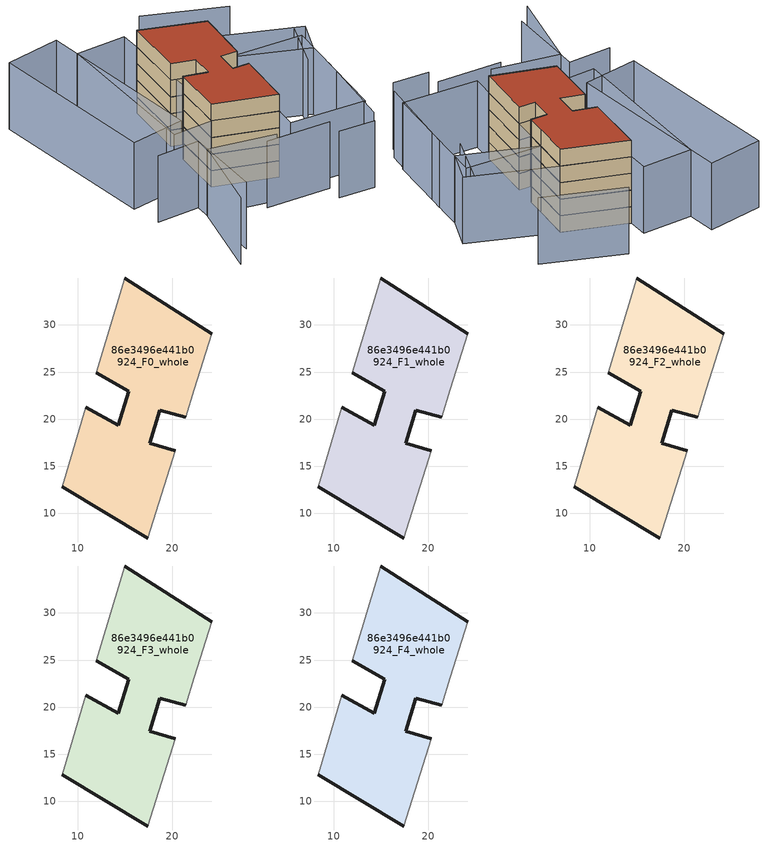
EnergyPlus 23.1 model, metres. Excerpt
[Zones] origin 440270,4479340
86e3496e441b0924_F0_whole
 floor ground (EU_floor_Construction): 17.42,7.37 20.34,16.62 17.66,17.42 18.72,20.96 21.46,20.17 22.38,23.18 24.24,29.08 14.98,34.99 11.97,24.93 15.42,22.98 14.32,19.33 10.83,21.25 8.32,12.83 z0
 wall outside (EU_wall_Construction): 14.98,34.99 24.24,29.08 / 21.46,20.17 18.72,20.96 17.66,17.42 20.34,16.62 / 17.42,7.37 8.32,12.83 / 10.83,21.25 14.32,19.33 15.42,22.98 11.97,24.93 z0:3
 wall adiabatic (EU_wall_Construction): 24.24,29.08 22.38,23.18 21.46,20.17 / 20.34,16.62 17.42,7.37 / 8.32,12.83 10.83,21.25 / 11.97,24.93 14.98,34.99 z0:3
86e3496e441b0924_F1_whole
 floor to 86e3496e441b0924_F0_whole (EU_floor_Construction): 17.42,7.37 20.34,16.62 17.66,17.42 18.71,20.96 21.45,20.17 22.38,23.18 24.24,29.08 14.98,34.99 11.97,24.93 15.42,22.98 14.31,19.33 10.83,21.25 8.32,12.83 z3
 wall outside (EU_wall_Construction): 14.98,34.99 24.24,29.08 / 21.46,20.17 18.72,20.96 17.66,17.42 20.34,16.62 / 17.42,7.37 8.32,12.83 / 10.83,21.25 14.32,19.33 15.42,22.98 11.97,24.93 z3:6
 wall adiabatic (EU_wall_Construction): 24.24,29.08 22.38,23.18 21.46,20.17 / 20.34,16.62 17.42,7.37 / 8.32,12.83 10.83,21.25 / 11.97,24.93 14.98,34.99 z3:6
86e3496e441b0924_F2_whole
 floor to 86e3496e441b0924_F1_whole (EU_floor_Construction): 17.42,7.37 20.34,16.62 17.66,17.42 18.71,20.96 21.45,20.17 22.38,23.18 24.24,29.08 14.98,34.99 11.97,24.93 15.42,22.98 14.31,19.33 10.83,21.25 8.32,12.83 z6
 wall outside (EU_wall_Construction): 14.98,34.99 24.24,29.08 / 21.46,20.17 18.72,20.96 17.66,17.42 20.34,16.62 / 17.42,7.37 8.32,12.83 / 10.83,21.25 14.32,19.33 15.42,22.98 11.97,24.93 z6:9
 wall adiabatic (EU_wall_Construction): 24.24,29.08 22.38,23.18 21.46,20.17 / 20.34,16.62 17.42,7.37 / 8.32,12.83 10.83,21.25 / 11.97,24.93 14.98,34.99 z6:9
86e3496e441b0924_F3_whole
 floor to 86e3496e441b0924_F2_whole (EU_floor_Construction): 17.42,7.37 20.34,16.62 17.66,17.42 18.71,20.96 21.45,20.17 22.38,23.18 24.24,29.08 14.98,34.99 11.97,24.93 15.42,22.98 14.31,19.33 10.83,21.25 8.32,12.83 z9
 wall outside (EU_wall_Construction): 14.98,34.99 24.24,29.08 / 21.46,20.17 18.72,20.96 17.66,17.42 20.34,16.62 / 17.42,7.37 8.32,12.83 / 10.83,21.25 14.32,19.33 15.42,22.98 11.97,24.93 z9:12
 wall adiabatic (EU_wall_Construction): 24.24,29.08 22.38,23.18 21.46,20.17 / 20.34,16.62 17.42,7.37 / 8.32,12.83 10.83,21.25 / 11.97,24.93 14.98,34.99 z9:12
86e3496e441b0924_F4_whole
 floor to 86e3496e441b0924_F3_whole (EU_floor_Construction): 17.42,7.37 20.34,16.62 17.66,17.42 18.71,20.96 21.45,20.17 22.38,23.18 24.24,29.08 14.98,34.99 11.97,24.93 15.42,22.98 14.31,19.33 10.83,21.25 8.32,12.83 z12
 wall outside (EU_wall_Construction): 14.98,34.99 24.24,29.08 / 21.46,20.17 18.72,20.96 17.66,17.42 20.34,16.62 / 17.42,7.37 8.32,12.83 / 10.83,21.25 14.32,19.33 15.42,22.98 11.97,24.93 z12:15
 wall adiabatic (EU_wall_Construction): 24.24,29.08 22.38,23.18 21.46,20.17 / 20.34,16.62 17.42,7.37 / 8.32,12.83 10.83,21.25 / 11.97,24.93 14.98,34.99 z12:15
 roof outside (EU_roof_Construction): 24.24,29.08 22.38,23.18 21.46,20.17 18.72,20.96 17.66,17.42 20.34,16.62 17.42,7.37 8.32,12.83 10.83,21.25 14.32,19.33 15.42,22.98 11.97,24.93 14.98,34.99 z15
shading: 19.77,-2.93 25.56,-4.72 / 27.15,-3.01 31.99,11.19 / 10.23,2.97 20.61,-0.06 / -3.53,-4.9 2.43,7.91 / 2.43,7.91 12.59,3.18 / -4.05,11.95 2.99,10.33 / 2.99,10.33 0.02,-2.62 / 30.35,14.06 35.22,21.71 / 32.69,32.7 21.21,40.49 / 1.8,14.23 7.33,40.01 / 7.33,40.01 15.68,38.22 / 15.68,38.22 10.14,12.43 / 10.14,12.43 1.8,14.23 / -4.06,16.95 -1.51,45.67 / -1.51,45.67 7.76,44.85 / 7.76,44.85 5.21,16.13 / 5.21,16.13 -4.06,16.95 / 34.5,19.36 28.43,0.07 / 28.43,0.07 16.3,3.9 / 16.3,3.9 22.38,23.18 / 22.38,23.18 34.5,19.36 / 24.25,29.08 36.7,20.72 / 36.7,20.72 33.37,15.75 / 33.37,15.75 20.91,24.11 / 20.91,24.11 24.25,29.08 z0:12
[Building]
EU S2 Campaign: North Axis=0; Terrain=City; Solar Distribution=FullExterior
[Site:Location]
Madrid: Latitude=40.5; Longitude=-3.5; Time Zone=1; Elevation=609
[SizingPeriod:WeatherFileDays]
AnnualSizingPeriod: Begin Month=1; Begin Day of Month=1; End Month=12; End Day of Month=31; Day of Week for Start Day=Monday; Use Weather File Daylight Saving Period=No; Use Weather File Rain and Snow Indicators=No
[MATERIAL]
EU_InternalMass_Material: Roughness=MediumRough; Thickness=0.1; Conductivity=1; Density=1800; Specific Heat=900; Thermal Absorptance=0.9; Solar Absorptance=0.7; Visible Absorptance=0.7
[MATERIAL:NOMASS] Roughness=MediumRough; Thermal Absorptance=0.9; Solar Absorptance=0.7; Visible Absorptance=0.7
Name | Thermal Resistance
EU_wall_NoMass | 1.60022
EU_roof_NoMass | 1.57597
EU_floor_NoMass | 0.470652
[CONSTRUCTION]
EU_wall_Construction: EU_wall_NoMass
EU_roof_Construction: EU_roof_NoMass
EU_floor_Construction: EU_floor_NoMass
EU_InternalMass_Construction: EU_InternalMass_Material
[ZONE] Type=1; Multiplier=1; Ceiling Height=autocalculate; Floor Area=autocalculate; Part of Total Floor Area=Yes
Name | Volume
86e3496e441b0924_F0_whole | 643.341
86e3496e441b0924_F1_whole; 86e3496e441b0924_F2_whole; 86e3496e441b0924_F3_whole; 86e3496e441b0924_F4_whole | 643.34
[INTERNALMASS] Construction=EU_InternalMass_Construction; Surface Area=214.447
Name | Zone or ZoneList
86e3496e441b0924_F0_whole_EU_InternalMass | 86e3496e441b0924_F0_whole
86e3496e441b0924_F1_whole_EU_InternalMass | 86e3496e441b0924_F1_whole
86e3496e441b0924_F2_whole_EU_InternalMass | 86e3496e441b0924_F2_whole
86e3496e441b0924_F3_whole_EU_InternalMass | 86e3496e441b0924_F3_whole
86e3496e441b0924_F4_whole_EU_InternalMass | 86e3496e441b0924_F4_whole
[OTHEREQUIPMENT] Fuel Type=Electricity; Design Level Calculation Method=Watts/Area; Power per Zone Floor Area=1; Fraction Latent=0; Fraction Radiant=0; Fraction Lost=0; Carbon Dioxide Generation Rate=0; EndUse Subcategory=EU_Step8_InternalGains
Name | Zone or ZoneList or Space or SpaceList | Schedule
EU_Step8_InternalGain_86e3496e441b0924_F0_whole_f000 | 86e3496e441b0924_F0_whole | EU_Step8_GainSchedule_86e3496e441b0924_F0_whole_f000
EU_Step8_InternalGain_86e3496e441b0924_F1_whole_f000 | 86e3496e441b0924_F1_whole | EU_Step8_GainSchedule_86e3496e441b0924_F1_whole_f000
EU_Step8_InternalGain_86e3496e441b0924_F2_whole_f000 | 86e3496e441b0924_F2_whole | EU_Step8_GainSchedule_86e3496e441b0924_F2_whole_f000
EU_Step8_InternalGain_86e3496e441b0924_F3_whole_f000 | 86e3496e441b0924_F3_whole | EU_Step8_GainSchedule_86e3496e441b0924_F3_whole_f000
EU_Step8_InternalGain_86e3496e441b0924_F4_whole_f000 | 86e3496e441b0924_F4_whole | EU_Step8_GainSchedule_86e3496e441b0924_F4_whole_f000
[ZONEVENTILATION:DESIGNFLOWRATE] Schedule=EU_AlwaysOn; Design Flow Rate Calculation Method=AirChanges/Hour; Air Changes per Hour=0.480704; Ventilation Type=Natural; Fan Pressure Rise=0; Fan Total Efficiency=1; Constant Term Coefficient=1; Temperature Term Coefficient=0; Velocity Term Coefficient=0; Velocity Squared Term Coefficient=0; Minimum Indoor Temperature=-100; Maximum Indoor Temperature=100; Delta Temperature=-100; Minimum Outdoor Temperature=-100; Maximum Outdoor Temperature=100; Maximum Wind Speed=40
Name | Zone or ZoneList or Space or SpaceList
EU_ConstantAir_86e3496e441b0924_F0_whole | 86e3496e441b0924_F0_whole
EU_ConstantAir_86e3496e441b0924_F1_whole | 86e3496e441b0924_F1_whole
EU_ConstantAir_86e3496e441b0924_F2_whole | 86e3496e441b0924_F2_whole
EU_ConstantAir_86e3496e441b0924_F3_whole | 86e3496e441b0924_F3_whole
EU_ConstantAir_86e3496e441b0924_F4_whole | 86e3496e441b0924_F4_whole
[HVACTEMPLATE:THERMOSTAT] Constant Heating Setpoint=20; Constant Cooling Setpoint=50
EU_HeatOnly_86e3496e441b0924_F0_whole; EU_HeatOnly_86e3496e441b0924_F1_whole; EU_HeatOnly_86e3496e441b0924_F2_whole; EU_HeatOnly_86e3496e441b0924_F3_whole; EU_HeatOnly_86e3496e441b0924_F4_whole
[HVACTEMPLATE:ZONE:IDEALLOADSAIRSYSTEM] System Availability Schedule=EU_AlwaysOn; Maximum Heating Supply Air Temperature=50; Minimum Cooling Supply Air Temperature=13; Maximum Heating Supply Air Humidity Ratio=0.0156; Minimum Cooling Supply Air Humidity Ratio=0.0077; Heating Limit=NoLimit; Cooling Limit=NoLimit; Heating Availability Schedule=EU_AlwaysOn; Cooling Availability Schedule=EU_CoolingOff; Dehumidification Control Type=ConstantSensibleHeatRatio; Cooling Sensible Heat Ratio=0.7; Dehumidification Setpoint=60; Humidification Control Type=None; Humidification Setpoint=30; Outdoor Air Method=None; Outdoor Air Flow Rate per Person=0.00944; Outdoor Air Flow Rate per Zone Floor Area=0; Outdoor Air Flow Rate per Zone=0; Demand Controlled Ventilation Type=None; Outdoor Air Economizer Type=NoEconomizer; Heat Recovery Type=None; Sensible Heat Recovery Effectiveness=0.7; Latent Heat Recovery Effectiveness=0.65
Name | Template Thermostat
86e3496e441b0924_F0_whole | EU_HeatOnly_86e3496e441b0924_F0_whole
86e3496e441b0924_F1_whole | EU_HeatOnly_86e3496e441b0924_F1_whole
86e3496e441b0924_F2_whole | EU_HeatOnly_86e3496e441b0924_F2_whole
86e3496e441b0924_F3_whole | EU_HeatOnly_86e3496e441b0924_F3_whole
86e3496e441b0924_F4_whole | EU_HeatOnly_86e3496e441b0924_F4_whole
[SIZING:ZONE] Zone Cooling Design Supply Air Temperature Input Method=SupplyAirTemperature; Zone Cooling Design Supply Air Temperature=13; Zone Heating Design Supply Air Temperature Input Method=SupplyAirTemperature; Zone Heating Design Supply Air Temperature=50; Zone Cooling Design Supply Air Humidity Ratio=0.008; Zone Heating Design Supply Air Humidity Ratio=0.008; Cooling Design Air Flow Method=DesignDay; Cooling Design Air Flow Rate=0; Cooling Minimum Air Flow per Zone Floor Area=0.000762; Cooling Minimum Air Flow=0; Cooling Minimum Air Flow Fraction=0.2; Heating Design Air Flow Method=DesignDay; Heating Design Air Flow Rate=0; Heating Maximum Air Flow per Zone Floor Area=0.002032; Heating Maximum Air Flow=0.141576; Heating Maximum Air Flow Fraction=0.3; Account for Dedicated Outdoor Air System=No; Dedicated Outdoor Air System Control Strategy=NeutralSupplyAir; Dedicated Outdoor Air Low Setpoint Temperature for Design=autosize; Dedicated Outdoor Air High Setpoint Temperature for Design=autosize; Zone Load Sizing Method=Sensible Load Only No Latent Load; Zone Latent Cooling Design Supply Air Humidity Ratio Input Method=HumidityRatioDifference; Zone Cooling Design Supply Air Humidity Ratio Difference=0.005; Zone Latent Heating Design Supply Air Humidity Ratio Input Method=HumidityRatioDifference; Zone Humidification Design Supply Air Humidity Ratio Difference=0.005
86e3496e441b0924_F0_whole; 86e3496e441b0924_F1_whole; 86e3496e441b0924_F2_whole; 86e3496e441b0924_F3_whole; 86e3496e441b0924_F4_whole
[SCHEDULE:CONSTANT]
Name | Hourly Value
EU_AlwaysOn | 1
EU_CoolingOff | 0
[SCHEDULE:FILE] Column Number=1; Rows to Skip at Top=0; Number of Hours of Data=8760; Column Separator=Comma; Interpolate to Timestep=No; Minutes per Item=60; Adjust Schedule for Daylight Savings=Yes
Name | File
EU_Step8_GainSchedule_86e3496e441b0924_F0_whole_f000 | ../../schedules/86e3496e441b0924/86e3496e441b0924_F0_whole_f000_gain.csv
EU_Step8_GainSchedule_86e3496e441b0924_F1_whole_f000 | ../../schedules/86e3496e441b0924/86e3496e441b0924_F1_whole_f000_gain.csv
EU_Step8_GainSchedule_86e3496e441b0924_F2_whole_f000 | ../../schedules/86e3496e441b0924/86e3496e441b0924_F2_whole_f000_gain.csv
EU_Step8_GainSchedule_86e3496e441b0924_F3_whole_f000 | ../../schedules/86e3496e441b0924/86e3496e441b0924_F3_whole_f000_gain.csv
EU_Step8_GainSchedule_86e3496e441b0924_F4_whole_f000 | ../../schedules/86e3496e441b0924/86e3496e441b0924_F4_whole_f000_gain.csv
